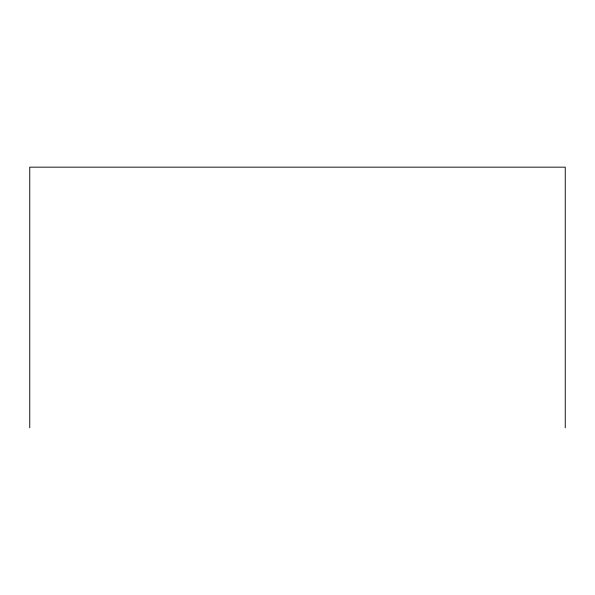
<?xml version="1.0" encoding="UTF-8"?>
<svg xmlns="http://www.w3.org/2000/svg" width="595" height="595" viewBox="0 0 595 595"><rect width="100%" height="100%" fill="white"/><g stroke="black" fill="none" stroke-linecap="round" stroke-linejoin="round"><path stroke-width="0.89" d="M565.25 427.835L565.25 167.165L29.75 167.165L29.75 427.835"/></g></svg>
